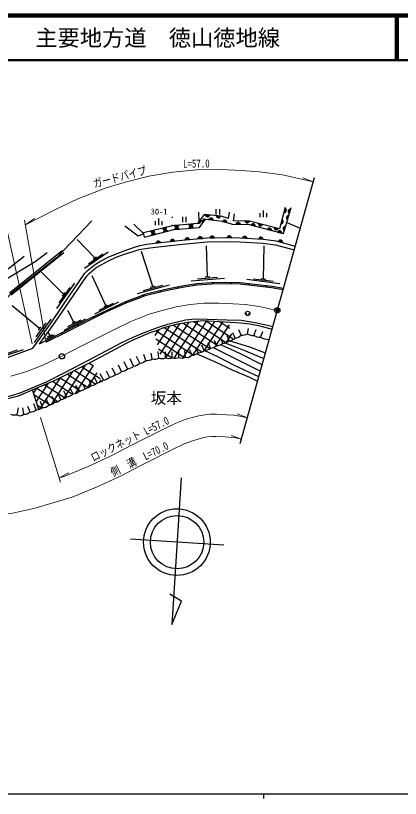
# Model space of a CAD drawing. Units: millimetres at full size, sheet at 1:1000; details may follow other scales. Extents: x 40000 to 680000, y 20000 to 380000.
# Drawn here: x 212310 to 298786, y 204000 to 380000 of the extents above; entities that cross this region are included whole.
import ezdxf
from ezdxf.enums import TextEntityAlignment as Align

# ---------------------------------------------------------------- set-up
doc = ezdxf.new("R2010")
doc.units = ezdxf.units.MM
doc.header["$LTSCALE"] = 1000
doc.header["$PDMODE"] = 32
doc.header["$PDSIZE"] = 500
for name, pattern in [('CHAIN', [18.5, 12, -1.5, 3.5, -1.5]), ('DASHED', [7.5, 6, -1.5]), ('DOTTED', [1.75, 0.25, -1.5])]:
    doc.linetypes.add(name, pattern=pattern)
for name, color, linetype, lineweight in [('M-BGD', 7, 'Continuous', 25), ('M-BMK', 2, 'CHAIN', 13), ('M-BMK-OTRS', 5, 'Continuous', 25), ('M-BMK-ROW', 30, 'Continuous', 25), ('M-BMK-SRVR', 3, 'Continuous', 25), ('M-STR-HTXT', 7, 'Continuous', 13), ('M-TTL', 2, 'Continuous', 140), ('M-TTL-BAND', 7, 'Continuous', 25), ('M-TTL-LINE', 7, 'Continuous', 50)]:
    doc.layers.add(name, color=color, linetype=linetype, lineweight=lineweight)
for name, color, linetype in [('M-BMK-HTXT', 7, 'Continuous'), ('M-OTRS', 6, 'Continuous'), ('M-TTL-TXT', 7, 'Continuous')]:
    doc.layers.add(name, color=color, linetype=linetype)
doc.styles.add('ＭＳ ゴシック', font='')
doc.styles.get('ＭＳ ゴシック').set_extended_font_data('MS Gothic')

msp = doc.modelspace()

# ---------------------------------------------------------------- hatches: boundary and pattern name
at = {"layer": 'M-BGD'}
for points in [[(272895, 336700, -0.82183), (272631, 335745)], [(273849, 335511, -0.82183), (274122, 336463)], [(255924, 335141, -0.82183), (254938, 335236)], [(255742, 334142, -0.82183), (256725, 334017)], [(258395, 334902, -0.82183), (257409, 334998)], [(273448, 334110, -0.82183), (273721, 335063)], [(248960, 332873, -0.82183), (247973, 332787)], [(252187, 333152, -0.82183), (251200, 333067)], [(252263, 332276, 0.82183), (251276, 332194)], [(253867, 334193, -0.82183), (253276, 333398)], [(254379, 333382, -0.82183), (254975, 334173)], [(258825, 333743, -0.82183), (259777, 333468)], [(261829, 333090, -0.82183), (262819, 333066)], [(264854, 333815, -0.82183), (263863, 333831)], [(265231, 332909, -0.82183), (266190, 332657)], [(267814, 333043, -0.82183), (266856, 333293)], [(272185, 334129, -0.82183), (271921, 333174)], [(243580, 331800, -0.82183), (242616, 331569)], [(242855, 330576, -0.82183), (243812, 330831)], [(246255, 332441, -0.82183), (245292, 332210)], [(245537, 331291, -0.82183), (246494, 331546)], [(249032, 332008, 0.82183), (248044, 331927)], [(268902, 331944, -0.82183), (269860, 331692)], [(271349, 332118, -0.82183), (270390, 332369)], [(271182, 331345, -0.82183), (272140, 331093)], [(272734, 331619, -0.82183), (273007, 332572)], [(243889, 328847, -0.82183), (244873, 328965)], [(247076, 329229, -0.82183), (248060, 329347)], [(250376, 329600, -0.82183), (251364, 329681)], [(253289, 329839, -0.82183), (254277, 329921)], [(255982, 330020, -0.82183), (256973, 330038)], [(259831, 330083, -0.82183), (260821, 330070)], [(263317, 330010, -0.82183), (264306, 329954)], [(266944, 329804, -0.82183), (267933, 329747)], [(271391, 329246, -0.82183), (272346, 328980)], [(248886, 318749), (248592, 318692, -1)], [(252833, 319398), (252536, 319353, -1)], [(256818, 319719), (256518, 319711, -1)], [(260817, 319768), (260517, 319774, -1)], [(264803, 319492), (264505, 319527, -1)], [(268776, 319027), (268478, 319062, -1)], [(241102, 316927), (240823, 316818, -0.41421), (240908, 317012, -0.41421)], [(244974, 317919), (244683, 317849, -0.41421), (244793, 318030, -0.41421)], [(237333, 315484), (237059, 315362, -0.41421), (237135, 315560, -0.41421)], [(233720, 313853), (233448, 313727, -1)], [(230106, 312140), (229835, 312011, -0.41421), (229906, 312211, -0.41421)], [(226538, 310331), (226271, 310194, -0.41421), (226336, 310396, -0.41421)], [(222974, 308515), (222706, 308380, -0.41421), (222773, 308581, -0.41421)]]:
    msp.add_hatch(color=256, dxfattribs=at).paths.add_polyline_path(points)

# ---------------------------------------------------------------- linework, layer by layer
for p, q in [((257335, 336482), (257335, 335282)), ((258135, 336482), (258135, 335282)), ((268047, 334661), (268047, 336161)), ((272895, 336700), (272631, 335745)), ((273849, 335511), (274122, 336463)), ((249785, 334752), (249785, 333552)), ((250585, 334752), (250585, 333552)), ((255924, 335141), (254938, 335236)), ((258395, 334902), (257409, 334998)), ((260175, 334413), (260411, 335790)), ((267297, 334661), (267297, 335561)), ((268797, 334661), (268797, 335561)), ((273448, 334110), (273721, 335063)), ((241108, 330949), (238839, 333140)), ((243727, 332866), (243727, 333766)), ((244477, 332866), (244477, 334366)), ((245227, 332866), (245227, 333766)), ((248960, 332873), (247973, 332787)), ((252187, 333152), (251200, 333067)), ((253867, 334193), (253276, 333398)), ((254379, 333382), (254975, 334173)), ((255742, 334142), (256725, 334017)), ((258825, 333743), (259777, 333468)), ((261829, 333090), (262819, 333066)), ((264854, 333815), (263863, 333831)), ((265231, 332909), (266190, 332657)), ((267814, 333043), (266856, 333293)), ((272185, 334129), (271921, 333174)), ((273261, 333458), (276283, 332208)), ((241297, 330160), (241049, 331193)), ((243580, 331800), (242616, 331569)), ((246255, 332441), (245292, 332210)), ((245537, 331291), (246494, 331546)), ((248044, 331927), (249032, 332008)), ((251276, 332194), (252263, 332276)), ((268902, 331944), (269860, 331692)), ((271349, 332118), (270390, 332369)), ((271182, 331345), (272140, 331093)), ((272734, 331619), (273007, 332572)), ((230109, 325544), (226141, 329699)), ((242855, 330576), (243812, 330831)), ((247076, 329229), (248060, 329347)), ((250376, 329600), (251364, 329681)), ((253289, 329839), (254277, 329921)), ((255982, 330020), (256973, 330038)), ((259831, 330083), (260821, 330070)), ((263317, 330010), (264306, 329954)), ((266944, 329804), (267933, 329747)), ((271391, 329246), (272346, 328980)), ((243889, 328847), (244873, 328965)), ((255441, 321285), (255191, 328232)), ((268035, 320846), (268177, 328266)), ((222745, 327113), (210927, 317607)), ((223121, 326646), (211303, 317139)), ((227783, 323196), (233120, 326906)), ((228679, 324184), (231881, 326410)), ((229735, 325284), (230482, 325803)), ((243145, 319076), (240618, 326935)), ((223103, 317331), (218125, 322328)), ((232545, 314817), (229521, 321509)), ((251753, 320376), (259228, 320998)), ((253223, 320799), (257708, 321173)), ((254917, 321241), (255964, 321328)), ((264240, 320716), (271682, 319786)), ((265765, 320827), (270231, 320270)), ((267514, 320911), (268556, 320781)), ((221539, 314142), (225639, 319816)), ((222116, 315453), (224576, 318857)), ((239690, 317498), (246919, 319496)), ((241056, 318187), (245393, 319386)), ((242639, 318936), (243651, 319215)), ((248886, 318749), (248592, 318692)), ((252833, 319398), (252536, 319353)), ((256818, 319719), (256518, 319711)), ((260817, 319768), (260517, 319774)), ((264803, 319492), (264505, 319527)), ((268776, 319027), (268478, 319062)), ((222816, 316933), (223390, 317728)), ((241102, 316927), (240823, 316818)), ((244974, 317919), (244683, 317849)), ((230129, 312939), (235496, 315621)), ((231068, 313744), (234289, 315353)), ((237333, 315484), (237059, 315362)), ((217699, 309633), (211537, 314741)), ((225395, 311094), (224068, 313688)), ((232169, 314629), (232920, 315005)), ((233720, 313853), (233448, 313727)), ((216530, 306470), (220329, 311745)), ((223220, 309307), (228116, 311813)), ((224063, 310076), (227001, 311579)), ((230106, 312140), (229835, 312011)), ((263959, 313050), (264284, 313050)), ((264634, 313050), (264959, 313050)), ((216924, 307788), (219204, 310953)), ((217433, 309264), (217965, 310003)), ((225052, 310919), (225738, 311270)), ((226538, 310331), (226271, 310194)), ((246858, 310174), (244140, 305988)), ((249110, 310726), (244688, 303917)), ((245696, 309876), (254170, 304373)), ((251246, 311100), (246015, 303045)), ((247786, 310412), (255929, 305124)), ((253301, 311351), (247878, 303000)), ((255234, 311412), (249783, 303018)), ((249976, 310883), (257761, 305827)), ((257060, 311309), (252083, 303645)), ((252332, 311245), (259646, 306496)), ((258881, 311198), (254635, 304661)), ((254974, 311423), (261144, 307416)), ((260288, 310451), (257084, 305517)), ((258168, 311242), (260491, 309733)), ((219276, 307326), (221063, 308225)), ((219499, 307774), (220571, 308313)), ((219900, 308312), (219718, 308674)), ((219775, 308249), (220025, 308375)), ((222974, 308515), (222706, 308380)), ((244464, 309402), (243592, 308059)), ((243853, 309181), (252321, 303682)), ((260861, 308418), (259602, 306479)), ((260299, 306893), (259845, 308032)), ((261667, 307507), (261094, 308690)), ((263028, 308138), (262510, 309359)), ((264415, 308484), (264675, 309688)), ((265866, 308104), (266397, 309403)), ((267317, 307725), (267853, 309004)), ((243785, 307332), (250298, 303102)), ((256105, 305264), (255603, 306395)), ((257503, 305807), (256978, 306935)), ((258901, 306350), (258334, 307526)), ((207909, 302892), (214076, 304946)), ((209048, 303587), (212748, 304820)), ((244389, 305047), (247436, 303068)), ((248996, 303130), (248996, 304496)), ((250496, 303170), (250311, 304603)), ((251910, 303635), (251435, 304891)), ((253308, 304178), (252728, 305453)), ((254706, 304721), (254188, 305889)), ((238837, 301217), (238069, 302798)), ((240199, 301845), (239449, 303377)), ((241561, 302472), (241088, 303798)), ((243016, 302817), (242748, 304134)), ((244498, 303012), (244311, 304462)), ((245997, 303051), (245997, 304418)), ((247497, 303091), (247497, 304396)), ((227911, 301400), (222960, 293777)), ((229736, 301297), (225664, 295026)), ((227220, 301054), (231281, 298416)), ((228864, 301879), (229724, 301320)), ((236112, 299962), (235392, 301421)), ((237474, 300589), (236702, 302154)), ((225103, 299992), (220256, 292528)), ((223931, 299404), (228614, 296362)), ((225575, 300229), (230300, 297160)), ((230592, 299700), (228368, 296275)), ((232025, 298079), (231279, 299454)), ((233387, 298707), (232694, 300068)), ((234750, 299334), (233981, 300749)), ((222295, 298583), (217705, 291514)), ((220608, 297775), (225115, 294849)), ((222286, 298579), (226858, 295610)), ((227938, 296196), (227204, 297500)), ((229300, 296824), (228801, 298150)), ((230662, 297451), (230012, 298720)), ((231448, 298104), (231072, 297524)), ((217533, 291460), (216082, 295824)), ((216963, 296202), (216298, 295177)), ((219593, 297337), (216938, 293249)), ((217107, 296264), (221793, 293220)), ((218858, 297020), (223480, 294018)), ((225213, 294941), (224560, 296181)), ((226575, 295569), (225841, 296860)), ((216416, 294819), (220035, 292470)), ((219763, 292430), (219154, 293931)), ((221126, 293058), (220546, 294328)), ((222488, 293686), (221839, 294961)), ((223850, 294313), (223168, 295576)), ((216953, 291383), (216407, 292708)), ((217219, 292405), (218198, 291769)), ((218363, 291895), (217867, 293271)), ((212667, 290273), (212966, 291789)), ((214133, 290360), (213891, 291831)), ((215543, 290871), (215056, 292145))]:
    msp.add_line(p, q, dxfattribs=at)
at = {"layer": 'M-BGD', "linetype": 'DOTTED'}
msp.add_line((247542, 332750), (247557, 335773), dxfattribs=at)
at = {"layer": 'M-BGD', "linetype": 'DASHED'}
msp.add_line((253533, 333745), (253507, 335783), dxfattribs=at)
at = {"layer": 'M-BGD'}
for points in [[(241297, 330160), (247867, 331912), (253631, 332389), (255021, 334234), (258780, 333756), (261015, 333109), (264821, 333017), (272553, 330984), (274231, 336845)], [(272932, 336834), (271610, 332050), (264860, 333815), (261267, 333871), (261474, 335412)], [(260175, 334413), (258503, 334892), (254662, 335263), (253155, 333236), (247542, 332750), (241049, 331193)], [(241108, 330949), (239882, 330405), (236822, 332649)], [(216207, 305230), (217813, 307482), (220123, 310690), (222947, 314802), (227887, 322123), (228411, 322653), (230237, 324098), (231252, 324727), (233075, 325664), (234770, 326360), (236683, 327136), (239039, 327933), (240293, 328287), (241767, 328616), (243618, 328815), (249716, 329545), (255324, 330007), (259517, 330087), (262721, 330044), (267946, 329746), (270902, 329383), (275163, 328194)], [(241913, 327726), (243720, 327920), (249807, 328650), (255370, 329108), (259519, 329187), (262689, 329145), (267865, 328850), (270725, 328498), (274921, 327327)], [(217693, 306194), (218341, 307104), (220655, 310316), (223485, 314436), (228236, 321331), (228838, 322005), (230439, 323338), (231519, 323976), (233197, 324864), (234911, 325659), (236801, 326386), (238920, 327053), (240069, 327427), (241913, 327726)], [(214194, 325810), (211050, 323350), (206396, 320213), (204033, 318181), (199087, 313111), (197936, 311481)], [(199702, 311859), (202321, 314779), (205023, 317364), (206762, 318723), (216722, 324690), (219390, 326736)], [(217693, 306194), (223654, 309192), (229491, 312179), (232712, 313716), (234690, 314634), (237219, 315762), (239888, 316777), (241326, 317335), (242865, 317716), (246384, 318570), (250106, 319290), (253065, 319737), (256311, 320005), (259448, 320095), (262793, 320029), (269873, 319201), (272512, 318689)], [(219267, 306650), (223790, 308925), (229624, 311910), (232840, 313444), (234814, 314361), (237333, 315484), (239996, 316497), (241417, 317049), (242937, 317425), (246448, 318277), (250157, 318994), (253100, 319438), (256327, 319705), (259449, 319795), (262772, 319729), (269827, 318904), (272431, 318399)], [(177772, 287560), (191931, 289544), (199639, 291645), (205259, 293216), (211471, 294595), (213356, 295173), (219262, 297678), (223335, 299724), (228843, 302609), (236155, 306471), (238731, 307666), (241391, 308827), (244444, 309957), (246503, 310640), (250489, 311634), (252688, 311817), (255376, 311780), (259815, 311589), (263025, 311501), (266118, 311021), (268941, 310404), (270110, 310078)], [(209076, 293505), (212950, 294480), (216798, 296131), (221159, 298013), (229232, 302063), (237233, 306353), (238699, 307090), (240946, 308097), (242522, 308736), (244160, 309283), (245646, 309863), (248781, 310667), (250980, 311065), (252957, 311329), (254642, 311436), (255636, 311396), (262903, 310953), (264973, 310678), (266922, 310352), (269950, 309507)], [(170930, 308101), (180566, 304583), (186680, 302462), (189127, 301942), (194622, 301109), (196469, 301066), (197842, 301179), (200751, 301418), (203471, 301700), (206666, 302203), (208784, 302619), (210484, 303163), (216207, 305230)], [(259338, 306402), (261758, 305517), (263955, 304611), (265929, 303770), (268100, 302873)], [(268454, 304141), (264939, 305428), (262280, 306272), (260299, 306893)], [(266951, 298756), (261531, 301320), (257872, 303221), (254706, 304721)], [(256727, 305367), (259075, 304215), (264061, 301708), (267315, 300060)], [(267714, 301490), (263008, 303850), (260572, 305018), (258376, 306007)], [(253050, 303982), (256992, 302216), (261097, 300301), (264880, 298681), (266693, 297829)]]:
    msp.add_lwpolyline(points, dxfattribs=at)
msp.add_circle((264459, 313050), 500, dxfattribs=at)
for centre, radius, start, end in [((272669, 336248), 505, 265.72481, 63.383), ((274080, 335960), 505, 85.18722, 242.84541), ((255440, 335286), 505, 185.66046, 343.31865), ((256221, 333983), 505, 3.93152, 161.58971), ((257911, 335047), 505, 185.66046, 343.31865), ((273678, 334559), 505, 85.18722, 242.84541), ((248458, 332927), 505, 196.119, 353.7772), ((251685, 333207), 505, 196.119, 353.7772), ((251778, 332138), 505, 15.90108, 173.55927), ((253493, 333854), 505, 244.5396, 42.1978), ((254755, 333719), 505, 64.16577, 221.82396), ((259274, 333512), 505, 355.02428, 152.68247), ((262322, 332980), 505, 9.78339, 167.44158), ((264360, 333921), 505, 190.27815, 347.93634), ((265686, 332689), 505, 356.44154, 154.09973), ((267360, 333263), 505, 176.51449, 334.17268), ((271959, 333678), 505, 265.72481, 63.383), ((243075, 331780), 505, 204.65281, 2.311), ((243359, 330609), 505, 26.10076, 183.75895), ((245751, 332421), 505, 204.65281, 2.311), ((246041, 331324), 505, 26.10076, 183.75895), ((248546, 331870), 505, 15.90108, 173.55927), ((269356, 331724), 505, 356.44154, 154.09973), ((270894, 332338), 505, 176.51449, 334.17268), ((271636, 331124), 505, 356.44154, 154.09973), ((272965, 332068), 505, 85.18722, 242.84541), ((244393, 328809), 505, 18.00297, 175.66116), ((247579, 329191), 505, 18.00297, 175.66116), ((250878, 329543), 505, 15.87722, 173.53541), ((253791, 329783), 505, 15.87722, 173.53541), ((256480, 329931), 505, 12.26793, 169.92612), ((260325, 329979), 505, 10.40512, 168.06331), ((263806, 329884), 505, 7.90683, 165.56502), ((267433, 329678), 505, 7.90683, 165.56502), ((271842, 329019), 505, 355.58427, 153.24246), ((248739, 318720), 150, 10.94981, 190.94981), ((252684, 319376), 150, 8.57913, 188.57913), ((256668, 319715), 150, 1.65252, 181.65252), ((260667, 319771), 150, 358.86376, 178.86376), ((264654, 319509), 150, 353.32745, 173.32745), ((268627, 319044), 150, 353.32745, 173.32745), ((240962, 316872), 150, 21.21792, 201.21792), ((244829, 317884), 150, 13.63519, 193.63519), ((237196, 315423), 150, 24.02929, 204.02929), ((233584, 313790), 150, 24.90505, 204.90505), ((229970, 312075), 150, 25.50903, 205.50903), ((226405, 310263), 150, 27.09799, 207.09799), ((222840, 308447), 150, 26.70027, 206.70027), ((261488, 309676), 2176, 274.72143, 315.03761), ((263042, 311036), 2898, 269.72607, 298.26867), ((265657, 310271), 2176, 235.20239, 275.51857), ((267108, 309892), 2176, 235.20239, 275.51857), ((219199, 306784), 150, 116.70027, 296.70027), ((257462, 307983), 2176, 271.06503, 311.3812), ((258861, 308526), 2176, 271.06503, 311.3812), ((260204, 308935), 2045, 272.67479, 315.69295), ((269226, 310961), 3756, 239.4621, 271.25886), ((253268, 306354), 2176, 271.06503, 311.3812), ((254666, 306897), 2176, 271.06503, 311.3812), ((256064, 307440), 2176, 271.06503, 311.3812), ((241883, 304355), 1910, 260.30827, 306.36888), ((243495, 304913), 2149, 257.12321, 297.81976), ((245194, 305074), 2176, 251.35528, 291.67145), ((246693, 305113), 2176, 251.35528, 291.67145), ((248193, 305153), 2176, 251.35528, 291.67145), ((249692, 305193), 2176, 251.35528, 291.67145), ((250730, 304842), 1689, 262.0412, 314.33694), ((251869, 305811), 2176, 271.06503, 311.3812), ((237301, 302759), 2176, 274.57631, 314.89249), ((238663, 303387), 2176, 274.57631, 314.89249), ((240025, 304014), 2176, 274.57631, 314.89249), ((233214, 300876), 2176, 274.57631, 314.89249), ((234576, 301504), 2176, 274.57631, 314.89249), ((235938, 302131), 2176, 274.57631, 314.89249), ((229126, 298993), 2176, 274.57631, 314.89249), ((230489, 299621), 2176, 274.57631, 314.89249), ((231851, 300248), 2176, 274.57631, 314.89249), ((226402, 297738), 2176, 274.57631, 314.89249), ((227764, 298366), 2176, 274.57631, 314.89249), ((222314, 295855), 2176, 274.57631, 314.89249), ((223677, 296483), 2176, 274.57631, 314.89249), ((225039, 297110), 2176, 274.57631, 314.89249), ((218547, 293513), 1629, 263.53071, 318.33852), ((219590, 294600), 2176, 274.57631, 314.89249), ((220952, 295227), 2176, 274.57631, 314.89249), ((214141, 292536), 2176, 269.79029, 310.10646), ((215551, 293048), 2176, 269.79029, 310.10646), ((216961, 293559), 2176, 269.79029, 310.10646), ((212091, 292372), 2176, 245.02044, 285.33661), ((213348, 291186), 1139, 233.24438, 313.52556)]:
    msp.add_arc(centre, radius, start, end, dxfattribs=at)
at = {"layer": 'M-BMK'}
msp.add_lwpolyline([(211206, 298944), (215077, 300049), (218584, 301516), (222701, 303413), (227019, 305702), (234508, 309451), (238229, 311247), (242354, 312845), (245271, 313709), (248393, 314522), (251566, 315018), (254681, 315349), (257912, 315381), (261211, 315228), (263981, 315025), (267046, 314611), (271125, 313718)], dxfattribs=at)
at = {"layer": 'M-BMK-OTRS'}
msp.add_line((262782, 283810), (279468, 343625), dxfattribs=at)
at = {"layer": 'M-BMK-ROW'}
msp.add_lwpolyline([(229433, 333874), (221462, 325555), (216113, 321264), (211136, 317348), (208261, 314188), (196810, 267849)], dxfattribs=at)
at = {"layer": 'M-BMK-SRVR'}
for p, q in [((249519, 276082), (247417, 243119)), ((259075, 260943), (238117, 262279)), ((249561, 248365), (246970, 249879)), ((247417, 243119), (249561, 248365))]:
    msp.add_line(p, q, dxfattribs=at)
for centre, radius in [((271125, 313718), 600), ((222701, 303413), 600), ((248554, 261614), 7500), ((248596, 261611), 6000)]:
    msp.add_circle(centre, radius, dxfattribs=at)
at = {"layer": 'M-OTRS'}
msp.add_point((271125, 313718), dxfattribs=at)
at = {"layer": 'M-STR-HTXT'}
for p, q in [((279199, 342661), (276897, 343514)), ((216001, 306220), (210068, 332973)), ((218981, 307107), (214334, 334019)), ((214512, 332990), (216533, 334383)), ((264397, 289599), (262095, 290452)), ((222367, 275091), (217866, 289664)), ((263051, 284775), (260750, 285628)), ((222072, 276047), (224240, 277199))]:
    msp.add_line(p, q, dxfattribs=at)
for points in [[(214512, 332990), (221272, 336374), (226273, 338788), (232658, 341261), (237226, 342615), (242283, 343932), (247664, 344772), (252943, 345333), (258458, 345388), (263002, 345177), (267089, 344878), (272272, 344177), (279199, 342661)], [(222072, 276047), (223361, 276415), (228644, 278626), (233793, 280998), (238470, 283476), (245538, 287015), (248193, 288296), (250435, 289165), (251975, 289621), (253485, 290014), (254818, 290223), (256129, 290362), (257457, 290375), (259719, 290270), (261392, 290148), (262690, 289972), (264397, 289599)], [(207601, 267590), (211577, 268154), (216397, 269171), (219668, 270161), (225018, 271688), (230656, 274047), (236011, 276515), (240760, 279031), (247744, 282528), (250185, 283706), (252051, 284429), (253316, 284804), (254503, 285113), (255468, 285264), (256419, 285365), (257365, 285374), (259420, 285279), (260874, 285172), (261819, 285044), (263051, 284775)]]:
    msp.add_lwpolyline(points, dxfattribs=at)
at = {"layer": 'M-TTL'}
msp.add_line((680000, 380000), (40000, 380000), dxfattribs=at)
at = {"layer": 'M-TTL-BAND'}
for p, q in [((40000, 205000), (579000, 205000)), ((268000, 205000), (268000, 204000))]:
    msp.add_line(p, q, dxfattribs=at)
at = {"layer": 'M-TTL-LINE'}
for p, q in [((297750, 380000), (297750, 370000)), ((298250, 380000), (298250, 370000)), ((40000, 370000), (680000, 370000))]:
    msp.add_line(p, q, dxfattribs=at)

# ---------------------------------------------------------------- texts
at = {"layer": 'M-BMK-HTXT', "style": 'ＭＳ ゴシック'}
for s, height, p in [('30-1', 1320, (244557, 335954)), ('坂本', 2566, (246170, 294012))]:
    msp.add_text(s, height=height, dxfattribs=at).set_placement(p, align=Align.MIDDLE_CENTER)
at = {"layer": 'M-STR-HTXT', "style": 'ＭＳ ゴシック', "width": 0.8}
for s, rotation, p in [('L=57.0', 0.572, (252943, 345281)), ('ガードパイプ', 14.592, (236098, 342312)), ('ロックネット L=57.0', 26.596, (238620, 283496)), ('側\u3000溝\u3000L=70.0', 26.596, (240783, 278985))]:
    msp.add_text(s, height=1833, rotation=rotation, dxfattribs=at).set_placement(p, align=Align.BOTTOM_CENTER)
at = {"layer": 'M-TTL-TXT', "style": 'ＭＳ ゴシック'}
msp.add_text('主要地方道\u3000徳山徳地線', height=3666, dxfattribs=at).set_placement((216734, 375000), align=Align.MIDDLE_LEFT)

doc.saveas('drawing.dxf')
